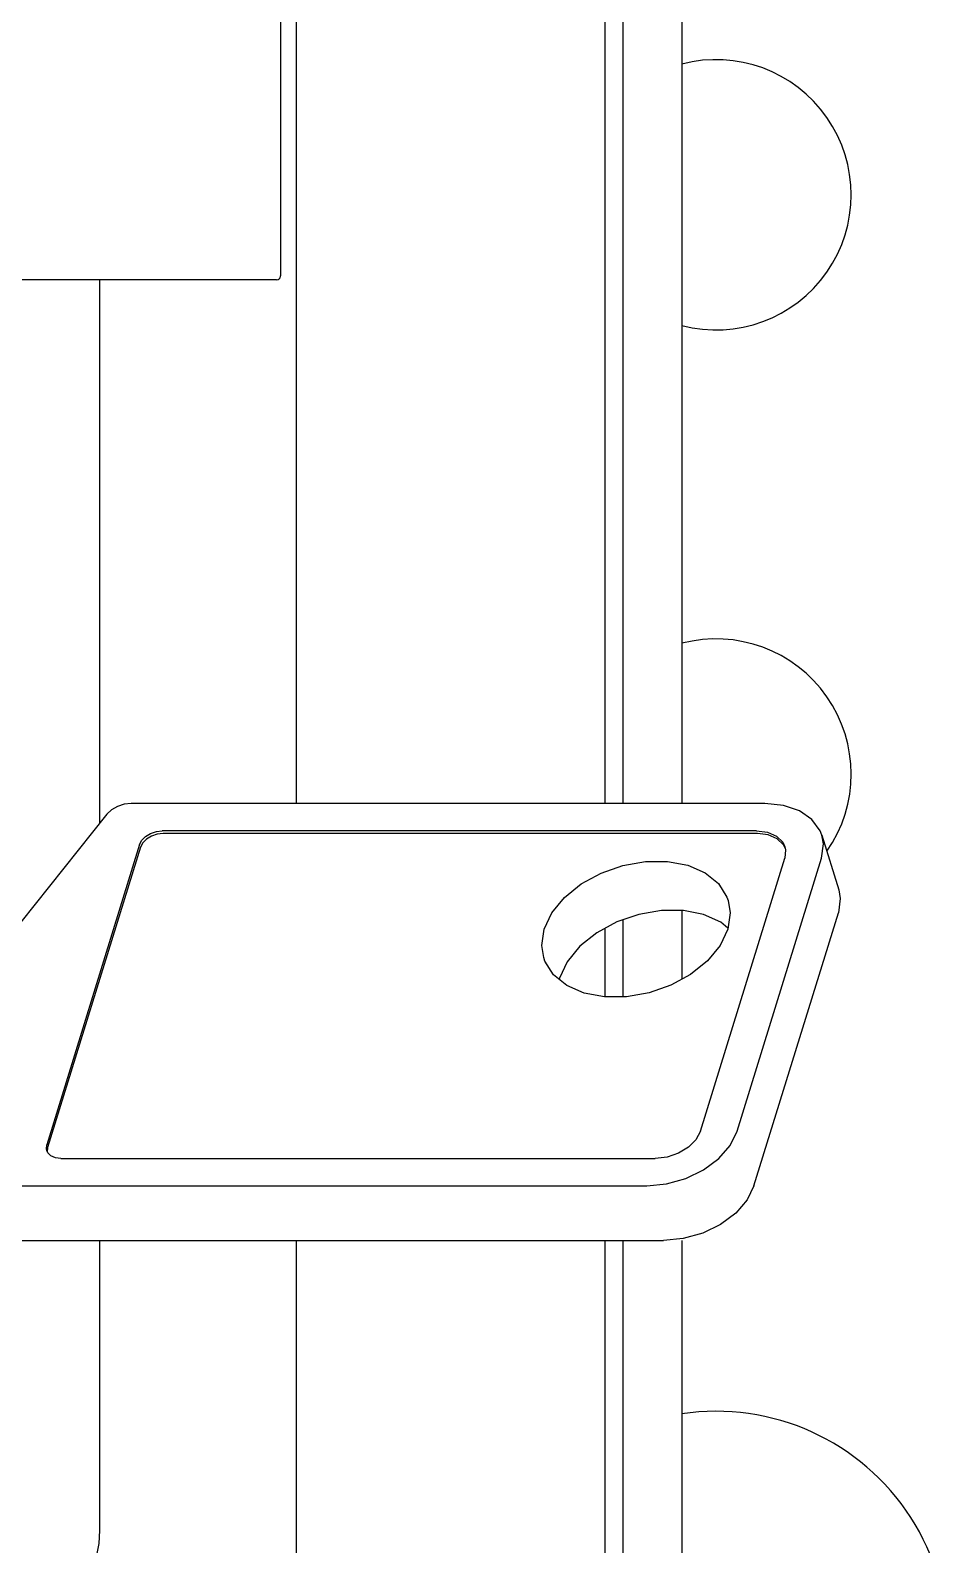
# Model space of a CAD drawing. Extents: x 1551 to 113148, y -1700 to 77018.
# Drawn here: x 14054.92 to 14078.68, y 23646.31 to 23685.53 of the extents above; entities that cross this region are included whole.
import ezdxf

# ---------------------------------------------------------------- set-up
doc = ezdxf.new("R2010")
doc.units = 0
doc.header["$LTSCALE"] = 500
doc.header["$MEASUREMENT"] = 0
doc.linetypes.add('CENTER', pattern=[3, 2.5, -0.25, 0, -0.25])
doc.layers.get('0').update_dxf_attribs({"linetype": 'CONTINUOUS'})

# ---------------------------------------------------------------- blocks, each defined once
blk = doc.blocks.new('platform_top')
at = {"linetype": 'Continuous'}
for p, q in [((-9977.291, 2272.035), (-9977.291, 2238.254)), ((-9978.811, 2238.254), (-9978.811, 2265.35)), ((-9976.817, 2238.254), (-9976.817, 2265.35)), ((-9968.826, 2238.254), (-9968.826, 2255.178)), ((-9963.728, 2238.254), (-9963.728, 2245.762)), ((-9961.422, 2238.254), (-9978.339, 2238.254)), ((-9980.678, 2236.84), (-9982.863, 2229.769)), ((-9960.985, 2236.84), (-9977.902, 2236.84)), ((-9962.732, 2236.133), (-9978.121, 2236.133)), ((-9964.792, 2228.072), (-9962.388, 2235.85)), ((-9964.77, 2228.001), (-9962.366, 2235.78)), ((-9962.393, 2235.987), (-9962.364, 2235.927)), ((-9962.388, 2235.85), (-9962.378, 2235.96)), ((-9980.241, 2235.426), (-9982.426, 2228.355)), ((-9979.29, 2235.426), (-9981.475, 2228.355)), ((-9977.291, 2231.948), (-9977.291, 2229.949)), ((-9976.817, 2230.174), (-9976.817, 2231.949)), ((-9978.811, 2229.712), (-9978.811, 2231.491)), ((-9975.638, 2231.466), (-9975.634, 2231.493)), ((-9980.061, 2229.767), (-9980, 2230.193)), ((-9963.924, 2227.22), (-9961.323, 2230.476)), ((-9980.004, 2230.166), (-9979.818, 2230.013)), ((-9980.011, 2229.455), (-9980.061, 2229.767)), ((-9982.435, 2227.764), (-9982.872, 2229.179)), ((-9981.496, 2228.136), (-9981.475, 2228.355)), ((-9981.48, 2228.06), (-9981.496, 2228.136)), ((-9981.49, 2228.106), (-9981.444, 2228.01)), ((-9980.765, 2227.718), (-9965.376, 2227.718)), ((-9980.743, 2227.648), (-9965.355, 2227.648)), ((-9963.728, 2213.378), (-9963.728, 2227.465)), ((-9980.961, 2226.941), (-9964.546, 2226.941)), ((-9978.811, 2170.007), (-9978.811, 2226.941)), ((-9977.291, 2226.941), (-9977.291, 2163.322)), ((-9976.817, 2170.007), (-9976.817, 2226.941)), ((-9968.826, 2180.178), (-9968.826, 2226.941)), ((-9968.317, 2213.378), (-9956.626, 2213.378)), ((-9968.417, 2187.078), (-9968.417, 2213.278))]:
    blk.add_line(p, q, dxfattribs=at)
for points in [[(-9963.728, 2245.762), (-9963.709, 2246.106), (-9963.655, 2246.408), (-9963.572, 2246.631), (-9963.47, 2246.748)], [(-9980.678, 2236.84), (-9980.5, 2237.207), (-9980.204, 2237.548), (-9979.812, 2237.84), (-9979.35, 2238.064), (-9978.848, 2238.206), (-9978.339, 2238.254)], [(-9977.902, 2236.84), (-9978.411, 2236.792), (-9978.913, 2236.65), (-9979.375, 2236.426), (-9979.767, 2236.134), (-9980.063, 2235.793), (-9980.241, 2235.426)], [(-9979.29, 2235.426), (-9979.176, 2235.645), (-9978.98, 2235.842), (-9978.722, 2235.998), (-9978.426, 2236.098), (-9978.121, 2236.133)], [(-9962.732, 2236.133), (-9962.59, 2236.116), (-9962.474, 2236.065), (-9962.393, 2235.987)], [(-9962.364, 2235.927), (-9962.356, 2235.889), (-9962.366, 2235.78)], [(-9980, 2230.193), (-9979.799, 2230.618), (-9979.472, 2231.017), (-9979.038, 2231.367), (-9978.527, 2231.647), (-9977.961, 2231.845), (-9977.374, 2231.948), (-9976.803, 2231.949), (-9976.279, 2231.849), (-9975.832, 2231.654)], [(-9979.818, 2230.013), (-9979.375, 2229.815), (-9978.852, 2229.712), (-9978.281, 2229.71), (-9977.696, 2229.81), (-9977.128, 2230.006), (-9976.611, 2230.285), (-9976.171, 2230.638), (-9975.84, 2231.04), (-9975.638, 2231.466)], [(-9975.832, 2231.654), (-9975.488, 2231.374), (-9975.266, 2231.022), (-9975.234, 2230.931)], [(-9975.234, 2230.931), (-9975.183, 2230.62), (-9975.245, 2230.193)], [(-9975.245, 2230.193), (-9975.446, 2229.769), (-9975.773, 2229.37), (-9976.207, 2229.02), (-9976.718, 2228.74), (-9977.284, 2228.542), (-9977.87, 2228.439), (-9978.441, 2228.438), (-9978.966, 2228.537), (-9979.413, 2228.733), (-9979.757, 2229.013), (-9979.979, 2229.365), (-9980.011, 2229.455)], [(-9982.872, 2229.179), (-9982.912, 2229.402), (-9982.863, 2229.769)], [(-9982.426, 2228.355), (-9982.475, 2227.988), (-9982.435, 2227.764)], [(-9980.743, 2227.648), (-9981.027, 2227.683), (-9981.26, 2227.783), (-9981.422, 2227.939), (-9981.48, 2228.06)], [(-9981.444, 2228.01), (-9981.282, 2227.854), (-9981.049, 2227.753), (-9980.765, 2227.718)], [(-9965.376, 2227.718), (-9965.224, 2227.736), (-9965.076, 2227.786), (-9964.947, 2227.864), (-9964.849, 2227.962), (-9964.792, 2228.072)], [(-9964.77, 2228.001), (-9964.827, 2227.892), (-9964.925, 2227.793), (-9965.054, 2227.715), (-9965.202, 2227.665), (-9965.355, 2227.648)], [(-9982.435, 2227.764), (-9982.39, 2227.647), (-9982.178, 2227.355), (-9981.855, 2227.131), (-9981.44, 2226.989), (-9980.961, 2226.941)], [(-9964.546, 2226.941), (-9964.368, 2226.961), (-9964.195, 2227.017), (-9964.043, 2227.106), (-9963.924, 2227.22)], [(-9968.317, 2213.378), (-9968.353, 2213.372), (-9968.383, 2213.354), (-9968.405, 2213.325), (-9968.416, 2213.289), (-9968.417, 2213.278)]]:
    blk.add_lwpolyline(points, dxfattribs=at)
for centre, radius, start, end in [((-9979.695, 2248.678), 6, 81.5139, 278.4861), ((-9979.695, 2226.178), 3.5, 145.1702, 284.6674), ((-9979.695, 2211.178), 3.5, 75.3326, 284.6674)]:
    blk.add_arc(centre, radius, start, end, dxfattribs=at)

msp = doc.modelspace()

# ---------------------------------------------------------------- block references
at = {"linetype": 'CENTER', "rotation": 180}
msp.add_blockref('platform_top', (4092.981, 25892.444), dxfattribs=at)

doc.saveas('drawing.dxf')
